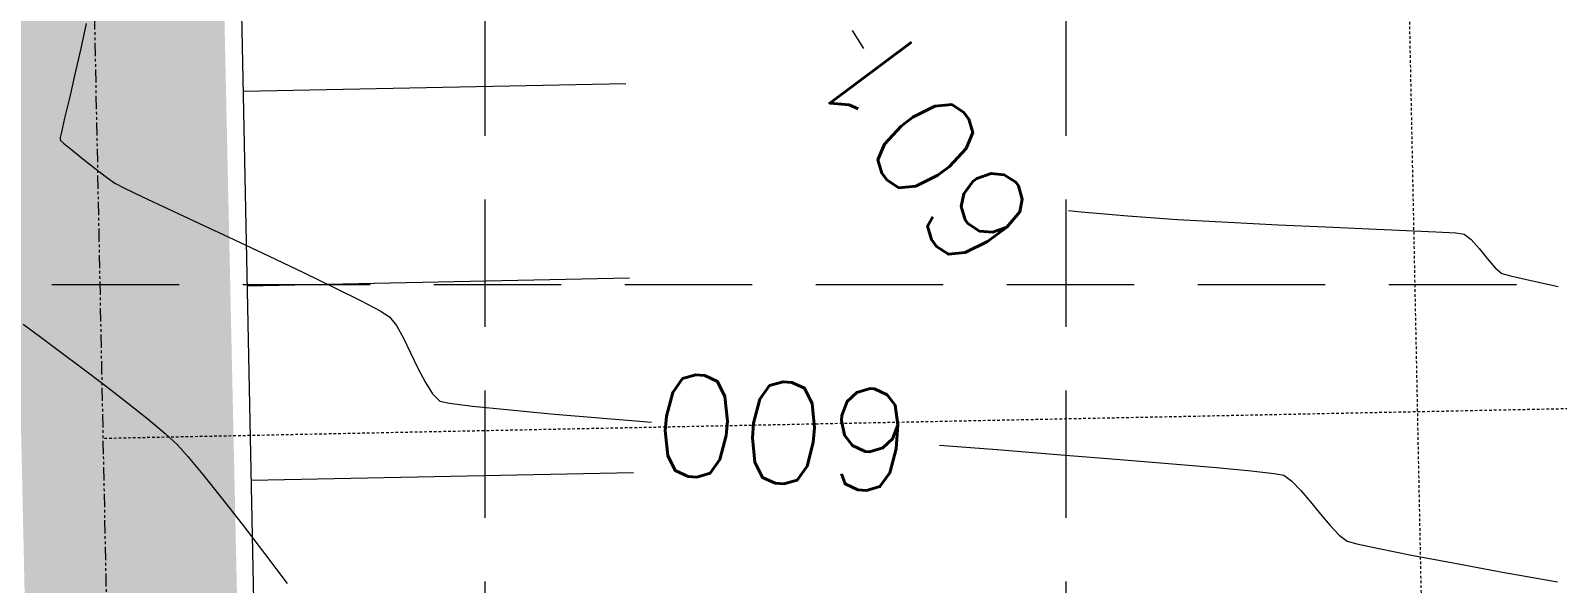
# Model space of a CAD drawing. Extents: x 2140663 to 2528301, y 336313 to 7007653.
# Drawn here: x 2527345 to 2527416.9, y 7006676.9 to 7006703 of the extents above; entities that cross this region are included whole.
import ezdxf

# ---------------------------------------------------------------- set-up
doc = ezdxf.new("R2010")
doc.units = 0
doc.header["$MEASUREMENT"] = 0
for name, pattern in [('HIDDEN', [0.375, 0.25, -0.125]), ('PHANTOM2', [1.25, 0.625, -0.125, 0.125, -0.125, 0.125, -0.125]), ('xdrc002pt$0$HIDDEN2', [0.1875, 0.125, -0.0625])]:
    doc.linetypes.add(name, pattern=pattern)
for name, color, linetype in [('1 EXISTING CONTOURS', 43, 'Continuous'), ('1 SILT FENCE', 200, 'Continuous'), ('GRID', 254, 'HIDDEN'), ('xdrc002ar$0$xdrc002ar$0$C-PKNG-FACE-N', 1, 'Continuous'), ('xdrc002ar$0$xdrc002ar$0$C-PKNG-STRP-N', 6, 'Continuous'), ('xdrc002pt$0$V-ESMT-ACCS-N', 2, 'xdrc002pt$0$HIDDEN2'), ('xdrc002pt$0$V-ESMT-STRM-N', 2, 'xdrc002pt$0$HIDDEN2'), ('xdrc002pt$0$v-prop-line', 3, 'PHANTOM2')]:
    doc.layers.add(name, color=color, linetype=linetype)
doc.styles.add('L200', font='simplex', dxfattribs={"height": 12})

msp = doc.modelspace()

# ---------------------------------------------------------------- linework, layer by layer
at = {"layer": '1 EXISTING CONTOURS', "color": 43, "lineweight": 0, "extrusion": (0.976816267322915, -0.2140793775526443, 0), "elevation": 968763.5428832632}
msp.add_lwpolyline([(7385314.763243192, 600.0000000000007), (7385313.562268557, 600.0000000000007)], dxfattribs=at)
at = {"layer": '1 EXISTING CONTOURS', "color": 43, "lineweight": 0, "extrusion": (0.8495431741856467, 0.5275190946255651, 0), "elevation": 5843291.143003145}
msp.add_lwpolyline([(4619253.544441735, 601), (4619252.54114991, 601)], dxfattribs=at)
at = {"layer": '1 EXISTING CONTOURS', "color": 43, "lineweight": 0, "extrusion": (0.9752606378906163, -0.221058110417122, 0), "elevation": 915934.0245784828}
msp.add_lwpolyline([(7392051.412001073, 600.0000000000003), (7392050.171931501, 600.0000000000003)], dxfattribs=at)
at = {"layer": '1 EXISTING CONTOURS', "color": 43, "lineweight": 0, "extrusion": (0.9742283356516375, -0.2255640707502871, 0), "elevation": 881753.1221485501}
msp.add_lwpolyline([(7396205.264411907, 600), (7396204.09959301, 600)], dxfattribs=at)
at = {"layer": '1 EXISTING CONTOURS', "color": 43, "lineweight": 0}
for points, elevation in [([(2527346.781450577, 7006699.78645771), (2527346.558505107, 7006698.837100555)], 600), ([(2527346.403765135, 7006698.18403677), (2527346.345640341, 7006697.938117305)], 600), ([(2527346.345640341, 7006697.938117305), (2527346.349440578, 7006697.863450211)], 600), ([(2527346.349440578, 7006697.863450211), (2527346.358727043, 7006697.790752155)], 600), ([(2527346.891566518, 7006697.34887426), (2527347.41597279, 7006696.9237834)], 600), ([(2527347.41597279, 7006696.9237834), (2527347.990724334, 7006696.467863769)], 600), ([(2527349.349110894, 7006695.561559234), (2527350.218670735, 7006695.144812647)], 600), ([(2527396.645336012, 7006694.238692954), (2527398.978256611, 7006694.077176036)], 601), ([(2527398.978256611, 7006694.077176036), (2527401.365549219, 7006693.938206623)], 601), ([(2527401.365549219, 7006693.938206623), (2527403.722645823, 7006693.819284733)], 601), ([(2527403.722645823, 7006693.819284733), (2527405.964978413, 7006693.717910378)], 601), ([(2527408.007978977, 7006693.631583574), (2527409.767079502, 7006693.557804336)], 601), ([(2527411.157711978, 7006693.494072677), (2527412.095308392, 7006693.437888613)], 601), ([(2527412.095308392, 7006693.437888613), (2527412.495300733, 7006693.386752157)], 601), ([(2527356.191336771, 7006692.341417637), (2527357.814779302, 7006691.569739812)], 600), ([(2527413.576920908, 7006692.228327363), (2527413.947517176, 7006691.800597716)], 601), ([(2527413.947517176, 7006691.800597716), (2527414.269312223, 7006691.532492232)], 601), ([(2527414.665071712, 7006691.418853136), (2527415.57488641, 7006691.207895606)], 601), ([(2527415.57488641, 7006691.207895606), (2527416.913285937, 7006690.91893262)], 601), ([(2527344.611495989, 7006689.144609693), (2527345.373816932, 7006688.57415955)], 599), ([(2527362.187418139, 7006689.076042562), (2527362.518570588, 7006688.487715159)], 600), ([(2527345.373816932, 7006688.57415955), (2527346.313199454, 7006687.873199833)], 599), ([(2527346.313199454, 7006687.873199833), (2527347.361949619, 7006687.086889567)], 599), ([(2527347.361949619, 7006687.086889567), (2527348.452373495, 7006686.260387781)], 599), ([(2527363.204508594, 7006687.069600998), (2527363.551004785, 7006686.396613329)], 600), ([(2527369.467742953, 7006684.922918892), (2527371.932243215, 7006684.709759762)], 600), ([(2527351.296748052, 7006683.991323566), (2527351.876927436, 7006683.455645964)], 599), ([(2527387.768392943, 7006683.443859207), (2527390.496643425, 7006683.229518331)], 600), ([(2527390.496643425, 7006683.229518331), (2527393.501993849, 7006682.991245861)], 600), ([(2527352.367418614, 7006682.908341025), (2527353.068956222, 7006682.059585639)], 599), ([(2527400.82678282, 7006682.380849351), (2527402.448095502, 7006682.22718446)], 600), ([(2527353.068956222, 7006682.059585639), (2527353.934295694, 7006680.973113207)], 599), ([(2527403.53100159, 7006682.105916699), (2527403.998542224, 7006682.021544161)], 600), ([(2527403.998542224, 7006682.021544161), (2527404.374708838, 7006681.750063767)], 600), ([(2527404.799866606, 7006681.311012366), (2527405.254297755, 7006680.770477431)], 600), ([(2527405.254297755, 7006680.770477431), (2527405.718284518, 7006680.19454644)], 600), ([(2527354.91619246, 7006679.712657127), (2527355.967401953, 7006678.341950801)], 599), ([(2527406.5960538, 7006679.200846182), (2527406.970400779, 7006678.915251867)], 600), ([(2527410.00350565, 7006678.262584281), (2527411.971208146, 7006677.890816267)], 600)]:
    msp.add_lwpolyline(points, dxfattribs=dict(at, elevation=elevation))
at = {"layer": '1 EXISTING CONTOURS', "color": 43, "lineweight": 0, "extrusion": (0.9730579049998144, -0.2305608672723372, 0), "elevation": 843783.9868294897}
msp.add_lwpolyline([(7400630.905820398, 600), (7400630.234674537, 600)], dxfattribs=at)
at = {"layer": '1 EXISTING CONTOURS', "color": 43, "lineweight": 0, "extrusion": (-0.6448616924898708, -0.7642992853320613, 0), "elevation": -6985002.964406441}
msp.add_lwpolyline([(-2586701.980347808, 600.0000000000007), (-2586701.78407288, 600.0000000000007)], dxfattribs=at)
at = {"layer": '1 EXISTING CONTOURS', "color": 43, "lineweight": 0, "extrusion": (-0.6357537194509878, -0.7718919666664725, 0), "elevation": -7015183.583115617}
msp.add_lwpolyline([(-2503695.633993406, 600), (-2503695.138034509, 600)], dxfattribs=at)
at = {"layer": '1 EXISTING CONTOURS', "color": 43, "lineweight": 0, "extrusion": (-0.6070237974086411, -0.7946836536506795, 0), "elevation": -7102267.523805875}
msp.add_lwpolyline([(-2244789.36189686, 600), (-2244788.690104383, 600)], dxfattribs=at)
at = {"layer": '1 EXISTING CONTOURS', "color": 43, "lineweight": 0, "extrusion": (0.5727728255506496, 0.8197141515862255, 0), "elevation": 7191084.471881492}
msp.add_lwpolyline([(1941541.748506358, 600.0000000000003), (1941541.258409727, 600.0000000000003)], dxfattribs=at)
at = {"layer": '1 EXISTING CONTOURS', "color": 43, "lineweight": 0, "extrusion": (0.457953586172868, 0.8889761036785014, 0), "elevation": 7386193.617913377}
msp.add_lwpolyline([(961988.6582169356, 600.0000000000007), (961988.1826305692, 600.0000000000007)], dxfattribs=at)
at = {"layer": '1 EXISTING CONTOURS', "color": 43, "lineweight": 0, "extrusion": (-0.4258101378585297, -0.9048125366598876, 0), "elevation": -7415916.952609425}
msp.add_lwpolyline([(-696743.6631619744, 600.0000000000003), (-696742.3173930021, 600.0000000000003)], dxfattribs=at)
at = {"layer": '1 EXISTING CONTOURS', "color": 43, "lineweight": 0, "extrusion": (0.4239147801954676, 0.9057020807814392, 0), "elevation": 7417359.481665134}
msp.add_lwpolyline([(681213.9345303718, 600.0000000000007), (681212.3146695625, 600.0000000000007)], dxfattribs=at)
at = {"layer": '1 EXISTING CONTOURS', "color": 43, "lineweight": 0, "extrusion": (-0.1080243207786265, -0.9941482515803749, 0), "elevation": -7238713.081174909}
msp.add_lwpolyline([(1755710.769384308, 601), (1755711.36867713, 601)], dxfattribs=at)
at = {"layer": '1 EXISTING CONTOURS', "color": 43, "lineweight": 0, "extrusion": (-0.4241053849443117, -0.9056128435823099, 0), "elevation": -7417215.949393071}
msp.add_lwpolyline([(-682773.3576920722, 600), (-682771.571180481, 600)], dxfattribs=at)
at = {"layer": '1 EXISTING CONTOURS', "color": 43, "lineweight": 0, "extrusion": (-0.08472888735448841, -0.9964040423681905, 0), "elevation": -7195641.968734361}
msp.add_lwpolyline([(1924636.625304537, 601.0000000000007), (1924638.827203049, 601.0000000000007)], dxfattribs=at)
at = {"layer": '1 EXISTING CONTOURS', "color": 43, "lineweight": 0, "extrusion": (-0.425849945750879, -0.9047938017603644, 0), "elevation": -7415886.298330408}
msp.add_lwpolyline([(-697065.1824460789, 600.0000000000007), (-697063.3367236075, 600.0000000000007)], dxfattribs=at)
at = {"layer": '1 EXISTING CONTOURS', "color": 43, "lineweight": 0, "extrusion": (-0.04221723739217834, -0.9991084550072493, 0), "elevation": -7107147.032820345}
msp.add_lwpolyline([(2229349.416822382, 601.0000000000007), (2229351.461645998, 601.0000000000007)], dxfattribs=at)
at = {"layer": '1 EXISTING CONTOURS', "color": 43, "lineweight": 0, "extrusion": (-0.045781208969248, -0.9989514907668511, 0), "elevation": -7115054.849612721}
msp.add_lwpolyline([(2203984.852649445, 601), (2203986.244741542, 601)], dxfattribs=at)
at = {"layer": '1 EXISTING CONTOURS', "color": 43, "lineweight": 0, "extrusion": (-0.6225151644047728, -0.7826077370471741, 0), "elevation": -7056845.060620323}
msp.add_lwpolyline([(-2383800.312055797, 601.0000000000007), (-2383799.899059167, 601.0000000000007)], dxfattribs=at)
at = {"layer": '1 EXISTING CONTOURS', "color": 43, "lineweight": 0, "extrusion": (0.7509359983690226, 0.660374989194412, 0), "elevation": 6524970.167947105}
msp.add_lwpolyline([(3592537.887866498, 601.0000000000003), (3592537.325601226, 601.0000000000003)], dxfattribs=at)
at = {"layer": '1 EXISTING CONTOURS', "color": 43, "lineweight": 0, "extrusion": (0.7778362796101359, 0.6284669618382994, 0), "elevation": 6369388.550981228}
msp.add_lwpolyline([(3861664.099202165, 601), (3861663.483259056, 601)], dxfattribs=at)
at = {"layer": '1 EXISTING CONTOURS', "color": 43, "lineweight": 0, "extrusion": (0.4352806725359278, 0.9002948051147861, 0), "elevation": 7408198.03063439}
msp.add_lwpolyline([(774510.3074160982, 600.0000000000003), (774508.6654865071, 600.0000000000003)], dxfattribs=at)
at = {"layer": '1 EXISTING CONTOURS', "color": 43, "lineweight": 0, "extrusion": (0.4459959361530084, 0.8950349853134244, 0), "elevation": 7398425.420412606}
msp.add_lwpolyline([(862880.6595361205, 600.0000000000007), (862879.2804473448, 600.0000000000007)], dxfattribs=at)
at = {"layer": '1 EXISTING CONTOURS', "color": 43, "lineweight": 0, "extrusion": (-0.2759894157070073, -0.9611606746104965, 0), "elevation": -7432095.94759492}
msp.add_lwpolyline([(495478.5020205653, 601), (495478.9137722098, 601)], dxfattribs=at)
at = {"layer": '1 EXISTING CONTOURS', "color": 43, "lineweight": 0, "extrusion": (-0.4684007509504458, -0.8835161212502343, 0), "elevation": -7374341.352546734}
msp.add_lwpolyline([(-1048975.199969939, 600.0000000000007), (-1048974.190618133, 600.0000000000007)], dxfattribs=at)
at = {"layer": '1 EXISTING CONTOURS', "color": 43, "lineweight": 0, "extrusion": (-0.5383666328993371, -0.8427107265133336, 0), "elevation": -7265259.681489243}
msp.add_lwpolyline([(-1642333.400071534, 600), (-1642332.865417896, 600)], dxfattribs=at)
at = {"layer": '1 EXISTING CONTOURS', "color": 43, "lineweight": 0, "extrusion": (0.7855006549915994, 0.6188608252327565, 0), "elevation": 6321410.037366989}
msp.add_lwpolyline([(3939673.923027238, 600), (3939673.409586262, 600)], dxfattribs=at)
at = {"layer": '1 EXISTING CONTOURS', "color": 43, "lineweight": 0, "extrusion": (0.8980476529000543, 0.4398981849481808, 0), "elevation": 5351921.526073102}
msp.add_lwpolyline([(5180557.966369168, 600.0000000000007), (5180557.192527119, 600.0000000000007)], dxfattribs=at)
at = {"layer": '1 EXISTING CONTOURS', "color": 43, "lineweight": 0, "extrusion": (0.9022974525537996, 0.4311140302923623, 0), "elevation": 5301114.48267938}
msp.add_lwpolyline([(5232534.958107395, 600), (5232534.156634308, 600)], dxfattribs=at)
at = {"layer": '1 EXISTING CONTOURS', "color": 43, "lineweight": 0, "extrusion": (0.6110006122483688, 0.7916301231207151, 0), "elevation": 7090915.358744176}
msp.add_lwpolyline([(2280364.42840779, 599), (2280363.083835845, 599)], dxfattribs=at)
at = {"layer": '1 EXISTING CONTOURS', "color": 43, "lineweight": 0, "extrusion": (0.8458504209654243, 0.533420158367318, 0), "elevation": 5875279.290861685}
msp.add_lwpolyline([(4578461.972519335, 600.0000000000007), (4578461.328896477, 600.0000000000007)], dxfattribs=at)
at = {"layer": '1 EXISTING CONTOURS', "color": 43, "lineweight": 0, "extrusion": (0.7086047822282496, 0.7056055998950511, 0), "elevation": 6734858.915971594}
msp.add_lwpolyline([(3181648.985634118, 600), (3181648.509444672, 600)], dxfattribs=at)
at = {"layer": '1 EXISTING CONTOURS', "color": 43, "lineweight": 0, "extrusion": (-0.6221620981647813, -0.782888449018886, 0), "elevation": -7057874.174141045}
msp.add_lwpolyline([(-2380661.370499423, 599.0000000000003), (-2380660.130617165, 599.0000000000003)], dxfattribs=at)
at = {"layer": '1 EXISTING CONTOURS', "color": 43, "lineweight": 0, "extrusion": (-0.2110973849172164, -0.9774650347102513, 0), "elevation": -7382310.079658499}
msp.add_lwpolyline([(991317.17601689, 600), (991317.6490241378, 600)], dxfattribs=at)
at = {"layer": '1 EXISTING CONTOURS', "color": 43, "lineweight": 0, "extrusion": (-0.1241564326421562, -0.9922626568774892, 0), "elevation": -7266260.869945604}
msp.add_lwpolyline([(1637884.539090441, 600), (1637885.62582326, 600)], dxfattribs=at)
at = {"layer": '1 EXISTING CONTOURS', "color": 43, "lineweight": 0, "extrusion": (-0.1017974592041308, -0.9948051453925958, 0), "elevation": -7227565.982656998}
msp.add_lwpolyline([(1800973.714333606, 600.0000000000007), (1800975.340121215, 600.0000000000007)], dxfattribs=at)
at = {"layer": '1 EXISTING CONTOURS', "color": 43, "lineweight": 0, "extrusion": (-0.09174336069568412, -0.9957826850112739, 0), "elevation": -7209004.89426259}
msp.add_lwpolyline([(1873891.844233104, 600.0000000000007), (1873893.932440233, 600.0000000000007)], dxfattribs=at)
at = {"layer": '1 EXISTING CONTOURS', "color": 43, "lineweight": 0, "extrusion": (-0.641147037644934, -0.7674180582440875, 0), "elevation": -6997459.620349561}
msp.add_lwpolyline([(-2552780.714651124, 599), (-2552779.66010022, 599)], dxfattribs=at)
at = {"layer": '1 EXISTING CONTOURS', "color": 43, "lineweight": 0, "extrusion": (-0.08275549026966958, -0.9965698815588532, 0), "elevation": -7191804.854672101}
msp.add_lwpolyline([(1938861.118849624, 600), (1938863.405524059, 600)], dxfattribs=at)
at = {"layer": '1 EXISTING CONTOURS', "color": 43, "lineweight": 0, "extrusion": (0.7447019871786491, 0.667397145852581, 0), "elevation": 6558364.505238172}
msp.add_lwpolyline([(3531143.66372478, 599.0000000000007), (3531142.928793292, 599.0000000000007)], dxfattribs=at)
at = {"layer": '1 EXISTING CONTOURS', "color": 43, "lineweight": 0, "extrusion": (-0.08041816482236144, -0.9967612145176014, 0), "elevation": -7187238.195308353}
msp.add_lwpolyline([(1955743.228963237, 600.0000000000007), (1955746.012758635, 600.0000000000007)], dxfattribs=at)
at = {"layer": '1 EXISTING CONTOURS', "color": 43, "lineweight": 0, "extrusion": (-0.08278905759503567, -0.9965670935479085, 0), "elevation": -7191870.236821502}
msp.add_lwpolyline([(1938643.298608992, 600), (1938645.774357282, 600)], dxfattribs=at)
at = {"layer": '1 EXISTING CONTOURS', "color": 43, "lineweight": 0, "extrusion": (-0.08684529485670088, -0.9962218100208672, 0), "elevation": -7199702.673714085}
msp.add_lwpolyline([(1909352.338314387, 600), (1909354.428973705, 600)], dxfattribs=at)
at = {"layer": '1 EXISTING CONTOURS', "color": 43, "lineweight": 0, "extrusion": (-0.1112880154476005, -0.993788195551615, 0), "elevation": -7244427.690043174}
msp.add_lwpolyline([(1731942.958390232, 600.0000000000003), (1731944.048065167, 600.0000000000003)], dxfattribs=at)
at = {"layer": '1 EXISTING CONTOURS', "color": 43, "lineweight": 0, "extrusion": (0.7183818954744642, 0.6956489432569536, 0), "elevation": 6689832.300503432}
msp.add_lwpolyline([(3275287.13414794, 600.0000000000007), (3275286.522980811, 600.0000000000007)], dxfattribs=at)
at = {"layer": '1 EXISTING CONTOURS', "color": 43, "lineweight": 0, "extrusion": (0.7888842774269028, 0.6145417779359134, 0), "elevation": 6299687.964905625}
msp.add_lwpolyline([(3974295.876379839, 599), (3974294.27860927, 599)], dxfattribs=at)
at = {"layer": '1 EXISTING CONTOURS', "color": 43, "lineweight": 0, "extrusion": (0.7685966973214348, 0.6397336296198464, 0), "elevation": 6424964.640307475}
msp.add_lwpolyline([(3768444.823035792, 600), (3768444.113639593, 600)], dxfattribs=at)
at = {"layer": '1 EXISTING CONTOURS', "color": 43, "lineweight": 0, "extrusion": (0.726690750574198, 0.6869647392915512, 0), "elevation": 6649984.546801348}
msp.add_lwpolyline([(3355450.371280964, 600.0000000000007), (3355449.754153688, 600.0000000000007)], dxfattribs=at)
at = {"layer": '1 EXISTING CONTOURS', "color": 43, "lineweight": 0, "extrusion": (-0.2679977681013673, -0.9634195328581864, 0), "elevation": -7427710.754570508}
msp.add_lwpolyline([(557178.9316756336, 600.0000000000007), (557179.4055570855, 600.0000000000007)], dxfattribs=at)
at = {"layer": '1 EXISTING CONTOURS', "color": 43, "lineweight": 0, "extrusion": (-0.2094834824790277, -0.977812185733262, 0), "elevation": -7380666.01011256}
msp.add_lwpolyline([(1003546.307206834, 600.0000000000003), (1003547.367144334, 600.0000000000003)], dxfattribs=at)
at = {"layer": '1 EXISTING CONTOURS', "color": 43, "lineweight": 0, "extrusion": (0.7971940116011054, 0.6037232046785489, 0), "elevation": 6244887.345151477}
msp.add_lwpolyline([(4059858.571414979, 599.0000000000003), (4059856.793650529, 599.0000000000003)], dxfattribs=at)
at = {"layer": '1 EXISTING CONTOURS', "color": 43, "lineweight": 0, "extrusion": (-0.1934210795001856, -0.9811158372001662, 0), "elevation": -7363217.380805214}
msp.add_lwpolyline([(1124441.138495537, 600), (1124442.708277984, 600)], dxfattribs=at)
at = {"layer": '1 EXISTING CONTOURS', "color": 43, "lineweight": 0, "extrusion": (-0.1808554307279119, -0.9835096914500748, 0), "elevation": -7348231.791166499}
msp.add_lwpolyline([(1218538.420054835, 600), (1218540.778050951, 600)], dxfattribs=at)
at = {"layer": '1 EXISTING CONTOURS', "color": 43, "lineweight": 0, "extrusion": (-0.1774131743836027, -0.984136456775753, 0), "elevation": -7343923.325773819}
msp.add_lwpolyline([(1244243.653645968, 600.0000000000007), (1244246.289832248, 600.0000000000007)], dxfattribs=at)
at = {"layer": '1 SILT FENCE', "color": 200, "linetype": 'Continuous', "lineweight": 0, "const_width": 10}
msp.add_lwpolyline([(2527349.882174684, 7006666.896567727), (2527332.665792525, 7007457.699583834), (2527360.286020877, 7007457.772928173)], dxfattribs=at)
at = {"layer": 'GRID', "color": 253, "linetype": 'HIDDEN', "lineweight": 0, "ltscale": 24}
for p, q in [((2527366.415647264, 7006032.016217309), (2527366.29970966, 7007623.616497753)), ((2527393.70391521, 7006032.011927022), (2527393.789998551, 7007623.565466588)), ((2527228.947377252, 7006691.00894002), (2528272.331315909, 7006691.00894002))]:
    msp.add_line(p, q, dxfattribs=at)
at = {"layer": 'xdrc002ar$0$xdrc002ar$0$C-PKNG-FACE-N', "color": 7, "lineweight": 0}
msp.add_line((2527355.646435559, 7006667.11594845), (2527351.721475656, 7006860.436443256), dxfattribs=at)
at = {"layer": 'xdrc002ar$0$xdrc002ar$0$C-PKNG-STRP-N', "color": 7, "linetype": 'Continuous', "lineweight": 0}
for p, q in [((2527372.990214362, 7006700.465559724), (2527354.976768163, 7006700.099835159)), ((2527373.176266748, 7006691.301710969), (2527355.162820548, 7006690.935986403)), ((2527373.362319132, 7006682.137862211), (2527355.348872933, 7006681.772137646))]:
    msp.add_line(p, q, dxfattribs=at)
at = {"layer": 'xdrc002pt$0$V-ESMT-ACCS-N', "color": 7, "lineweight": 0}
msp.add_line((2527416.815658904, 7006364.025963987), (2527404.37454192, 7006976.802387302), dxfattribs=at)
at = {"layer": 'xdrc002pt$0$V-ESMT-STRM-N', "color": 7, "lineweight": 0}
msp.add_line((2527523.342374727, 7006687.303080871), (2527348.378431635, 7006683.750811563), dxfattribs=at)
at = {"layer": 'xdrc002pt$0$v-prop-line', "color": 7, "lineweight": 0}
msp.add_line((2527352.351449143, 7006488.063281032), (2527332.689739998, 7007456.483707082), dxfattribs=at)

# ---------------------------------------------------------------- texts
at = {"layer": '1 EXISTING CONTOURS', "color": 43, "lineweight": 0, "char_height": 4.8, "attachment_point": 1, "style": 'L200'}
for s, insert, width, rotation in [('\\Ftxt.shx;\\W1.0000000000;\\T1.0000000000;\\o\\l601', (2527388.868106022, 7006691.141545152, 601), 16.8, 126.68931790832922), ('\\Ftxt.shx;\\W1.0000000000;\\T1.0000000000;\\o\\l600', (2527386.38380309, 7006681.144383594, 600), 17.6, 175.50222292511492)]:
    msp.add_mtext(s, dxfattribs=dict(at, insert=insert, width=width, rotation=rotation))

doc.saveas('drawing.dxf')
